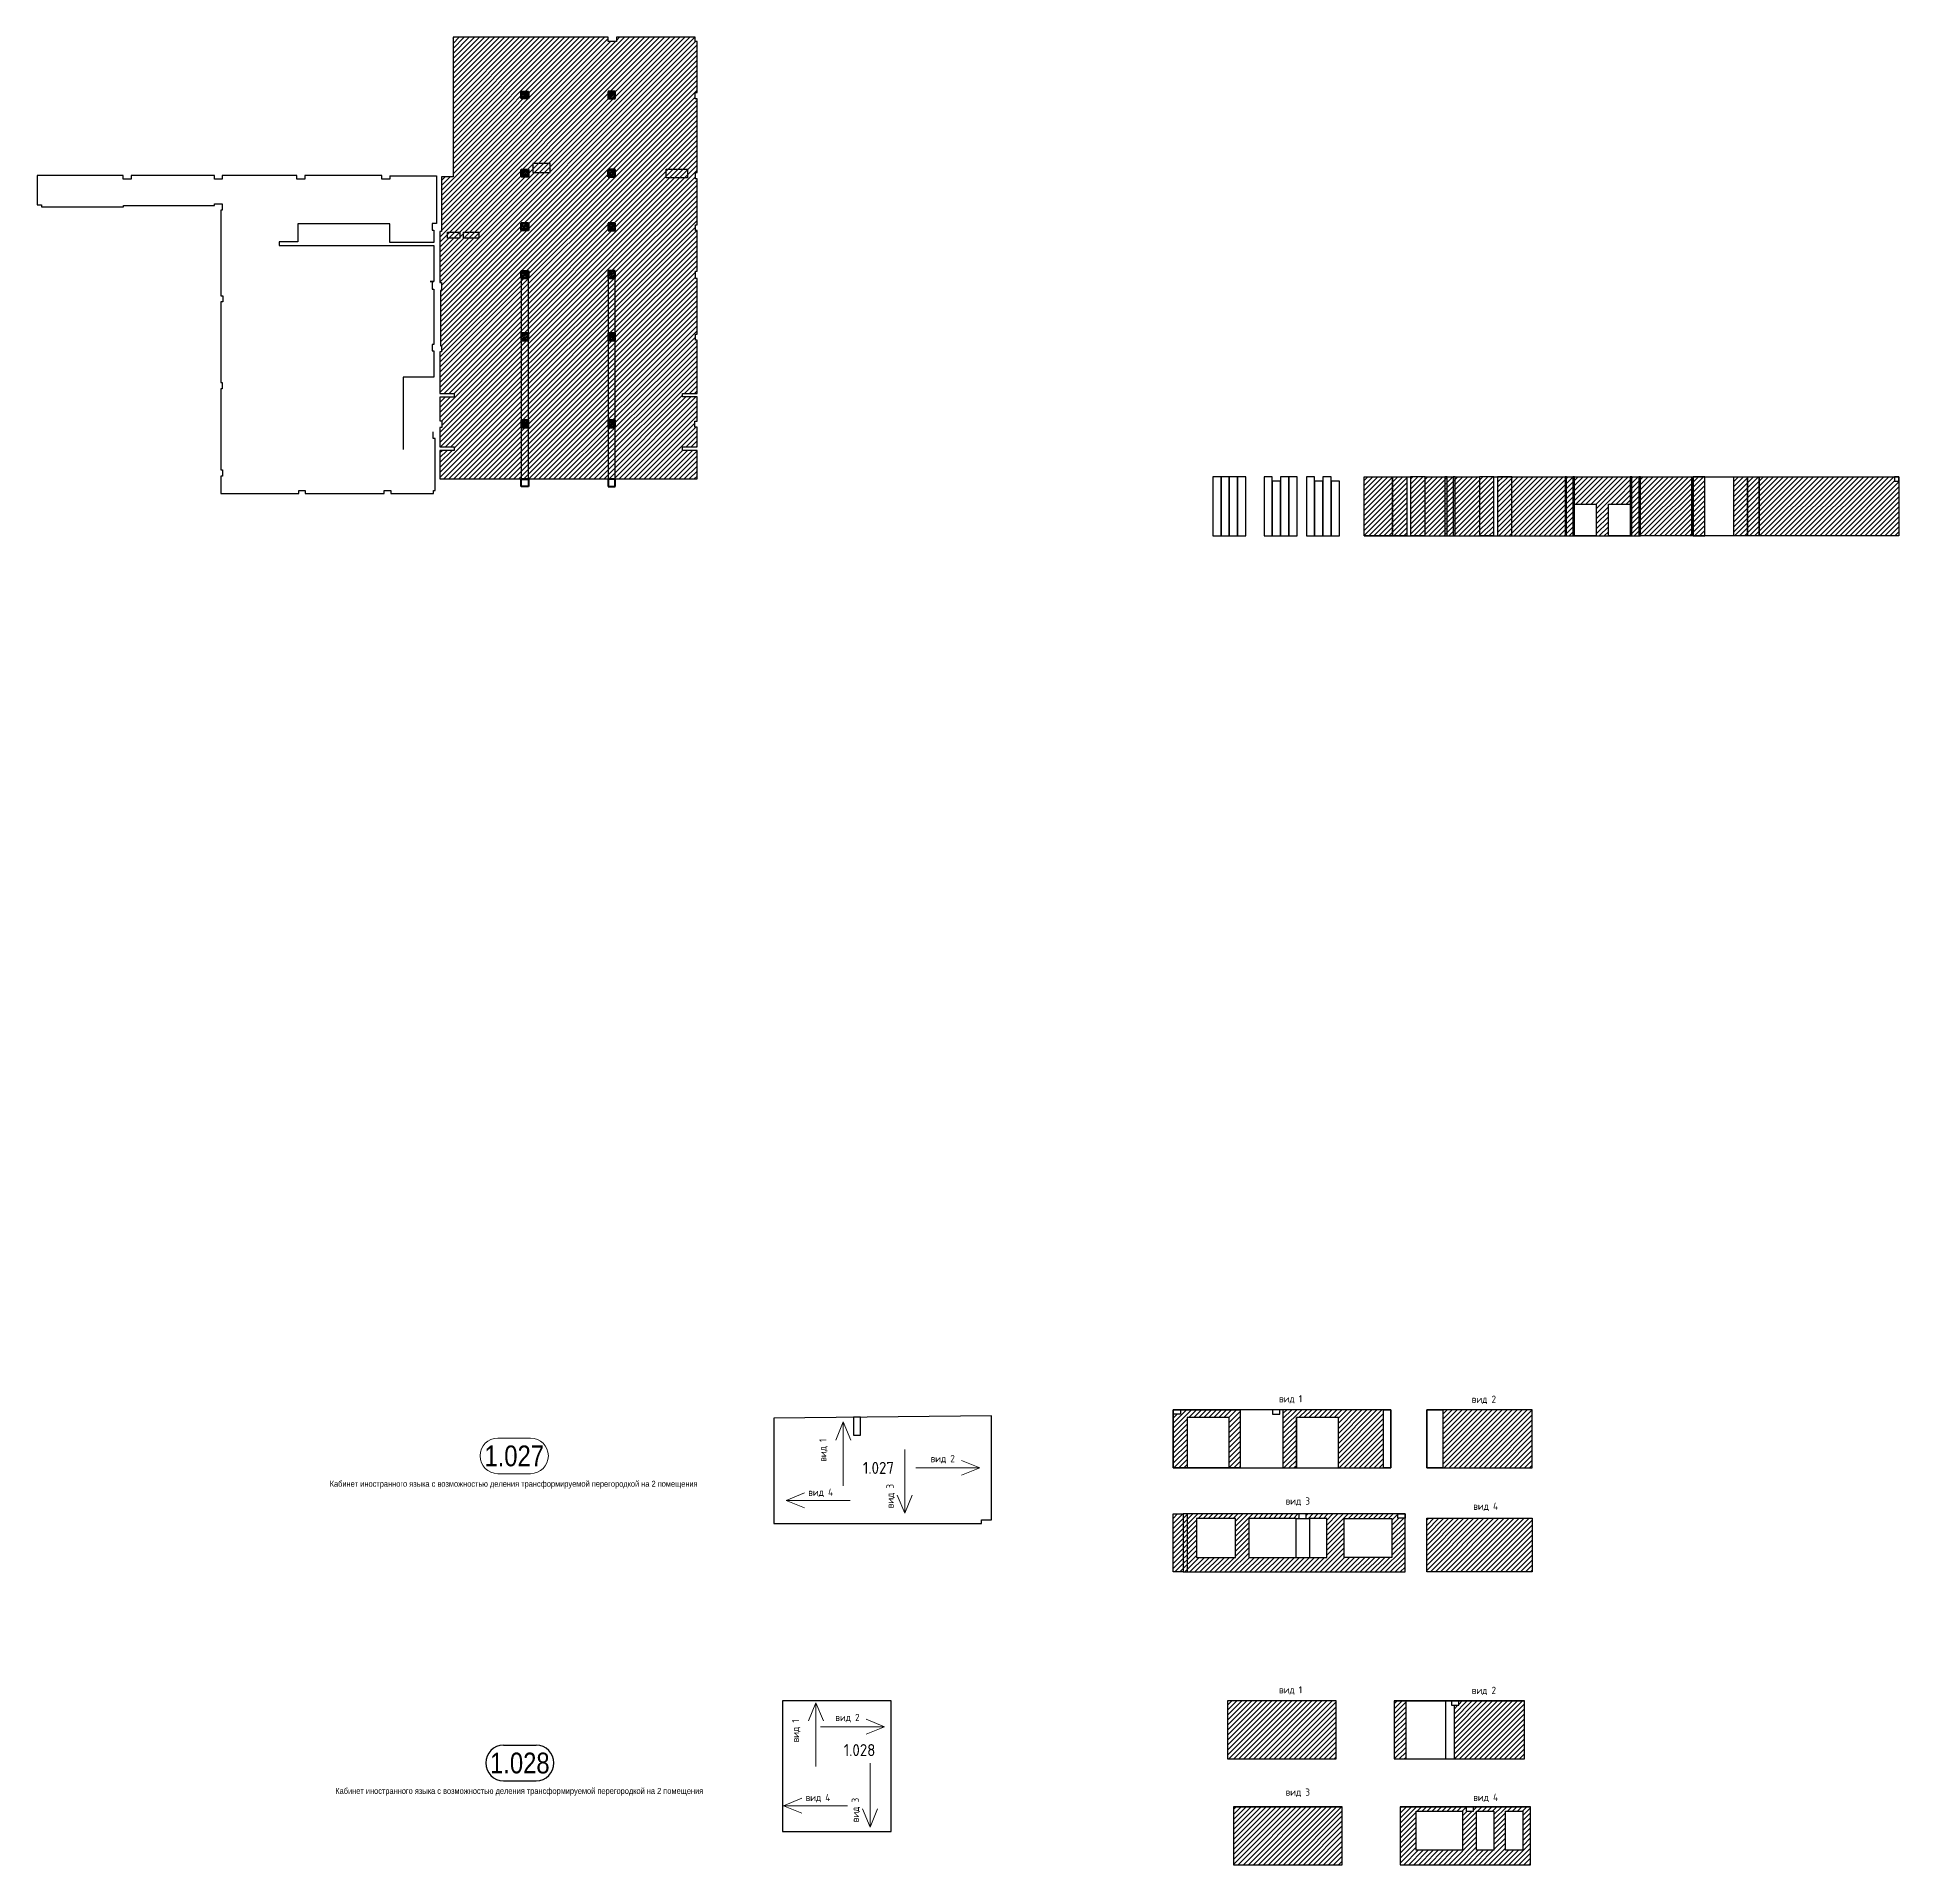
# Model space of a CAD drawing. Header units: millimetres. Extents: x -7155 to 483283, y -227682 to 148426.
# Drawn here: x 202313 to 330764, y -43645 to 82423 of the extents above; entities that cross this region are included whole.
import ezdxf
from ezdxf.enums import TextEntityAlignment as Align

# ---------------------------------------------------------------- set-up
doc = ezdxf.new("R2010")
doc.units = ezdxf.units.MM
doc.linetypes.add('HIDDEN2', pattern=[4.7625, 3.175, -1.5875])
doc.layers.get('Defpoints').update_dxf_attribs({"color": 140})
for name, color, linetype, lineweight in [('АР_Area', 5, 'Continuous', 5), ('АР_Колонны', 70, 'Continuous', 30), ('АР_Стены ЖБ', 7, 'Continuous', 30), ('АР_Штриховка', 8, 'Continuous', 0), ('Основные линии', 7, 'Continuous', 30), ('осново', 7, 'Continuous', 30), ('Размеры', 7, 'Continuous', 15), ('Штриховка', 7, 'Continuous', 30)]:
    doc.layers.add(name, color=color, linetype=linetype, lineweight=lineweight)
doc.layers.add('КР_Балки-0.5', color=60, linetype='Continuous', lineweight=50, plot=False)
doc.layers.add('ФВ-5', color=7, linetype='Continuous')
doc.styles.add('style1', font='ARIALN.TTF')
doc.styles.add('СПДС', font='isocpeur.ttf', dxfattribs={"width": 0.9})
pattern_1 = [(45, (202353.09, -17142.03), (-112.2532, 112.2532), []), (45, (202465.34, -17142.03), (-112.2532, 112.2532), [198.4375, -39.6875, 0, -39.6875])]
pattern_2 = [(45, (202353.09, -17862.03), (-112.2532, 112.2532), []), (45, (202465.34, -17862.03), (-112.2532, 112.2532), [198.4375, -39.6875, 0, -39.6875])]

# ---------------------------------------------------------------- blocks, each defined once
blk = doc.blocks.new('MOK-МаркаПом_овал_ареал')
for p, q in [((-2.75, 3), (2.75, 3)), ((-2.75, -3), (2.75, -3))]:
    blk.add_line(p, q)
for centre, radius, start, end in [((-2.75, 0), 3, 90, 270), ((-3.75, 0), 3.5, 0, 0.001), ((2.75, 0), 3, 270, 90)]:
    blk.add_arc(centre, radius, start, end)
at = {"color": 0, "style": 'style1'}
blk.add_attdef('АР-ПОМЕЩЕНИЕ:НОМЕР', text='', height=3.5, dxfattribs=at).set_placement((0, 0), align=Align.MIDDLE)

msp = doc.modelspace()

# ---------------------------------------------------------------- hatches: boundary and pattern name
at = {"layer": 'АР_Штриховка', "linetype": 'Continuous', "lineweight": 5, "true_color": 0x000000}
h = msp.add_hatch(dxfattribs=at)
h.set_pattern_fill('ANSI35', color=18, scale=25, style=0)
h.set_pattern_definition(pattern_2)
h.paths.add_polyline_path([(236203, 78688), (236203, 78188), (235703, 78188), (235703, 78688)], flags=0)
h = msp.add_hatch(dxfattribs=at)
h.set_pattern_fill('ANSI35', color=18, scale=25, style=0)
h.set_pattern_definition(pattern_2)
h.paths.add_polyline_path([(241703, 78188), (242203, 78188), (242203, 78688), (241703, 78688)], flags=0)
h = msp.add_hatch(dxfattribs=at)
h.set_pattern_fill('ANSI35', color=18, scale=25, style=0)
h.set_pattern_definition(pattern_2)
h.paths.add_polyline_path([(236203, 73288), (236203, 72788), (235703, 72788), (235703, 73288)], flags=0)
h = msp.add_hatch(dxfattribs=at)
h.set_pattern_fill('ANSI35', color=18, scale=25, style=0)
h.set_pattern_definition(pattern_2)
h.paths.add_polyline_path([(241703, 72788), (242203, 72788), (242203, 73288), (241703, 73288)], flags=0)
h = msp.add_hatch(dxfattribs=at)
h.set_pattern_fill('ANSI35', color=18, scale=25, style=0)
h.set_pattern_definition(pattern_2)
h.paths.add_polyline_path([(236203, 69588), (236203, 69088), (235703, 69088), (235703, 69588)], flags=0)
h = msp.add_hatch(dxfattribs=at)
h.set_pattern_fill('ANSI35', color=18, scale=25, style=0)
h.set_pattern_definition(pattern_2)
h.paths.add_polyline_path([(241703, 69088), (242203, 69088), (242203, 69588), (241703, 69588)], flags=0)
h = msp.add_hatch(dxfattribs=at)
h.set_pattern_fill('ANSI35', color=18, scale=25, style=0)
h.set_pattern_definition(pattern_1)
h.paths.add_polyline_path([(236203, 66308), (236203, 65808), (235703, 65808), (235703, 66308)], flags=0)
h = msp.add_hatch(dxfattribs=at)
h.set_pattern_fill('ANSI35', color=18, scale=25, style=0)
h.set_pattern_definition(pattern_1)
h.paths.add_polyline_path([(241703, 65808), (242203, 65808), (242203, 66308), (241703, 66308)], flags=0)
h = msp.add_hatch(dxfattribs=at)
h.set_pattern_fill('ANSI35', color=18, scale=25, style=0)
h.set_pattern_definition(pattern_1)
h.paths.add_polyline_path([(235703, 61508), (236203, 61508), (236203, 62008), (235703, 62008)], flags=0)
h = msp.add_hatch(dxfattribs=at)
h.set_pattern_fill('ANSI35', color=18, scale=25, style=0)
h.set_pattern_definition(pattern_1)
h.paths.add_polyline_path([(241703, 61508), (242203, 61508), (242203, 62008), (241703, 62008)], flags=0)
h = msp.add_hatch(dxfattribs=at)
h.set_pattern_fill('ANSI35', color=18, scale=25, style=0)
h.set_pattern_definition(pattern_1)
h.paths.add_polyline_path([(235703, 55508), (236203, 55508), (236203, 56008), (235703, 56008)], flags=0)
h = msp.add_hatch(dxfattribs=at)
h.set_pattern_fill('ANSI35', color=18, scale=25, style=0)
h.set_pattern_definition(pattern_1)
h.paths.add_polyline_path([(241703, 55508), (242203, 55508), (242203, 56008), (241703, 56008)], flags=0)
at = {"layer": 'ФВ-5'}
h = msp.add_hatch(dxfattribs=at)
h.set_pattern_fill('ANSI31', color=3, scale=77)
h.paths.add_polyline_path([(241703, 55508), (241703, 56008), (241703, 61535), (241703, 62008), (241703, 65808), (241703, 66308), (242203, 66308), (242203, 65808), (242203, 62008), (242203, 62008), (242203, 61508), (242203, 56008), (242203, 55508), (242203, 51958), (247843, 51958), (247843, 53908), (246843, 53908), (246843, 54158), (247843, 54158), (247843, 55528), (247693, 55528), (247693, 55948), (247843, 55948), (247843, 57608), (246843, 57608), (246843, 57858), (247843, 57858), (247843, 61518), (247733, 61518), (247733, 61948), (247843, 61948), (247843, 65788), (247733, 65788), (247733, 66288), (247843, 66288), (247843, 69088), (247733, 69088), (247733, 69488), (247843, 69488), (247843, 72648), (247733, 72648), (247733, 73098), (247843, 73098), (247843, 78168), (247713, 78168), (247713, 78608), (247843, 78608), (247843, 82128), (247723, 82128), (247723, 82418), (242283, 82418), (242283, 82138), (241713, 82138), (241713, 82423), (231003, 82423), (231003, 72793), (230203, 72793), (230203, 69033), (230103, 69033), (230103, 65503), (230213, 65503), (230213, 64963), (230133, 64963), (230133, 61143), (230213, 61143), (230213, 60723), (230103, 60723), (230103, 57858), (231088, 57858), (231088, 57598), (230103, 57598), (230103, 55968), (230233, 55968), (230233, 55508), (230103, 55508), (230103, 54168), (231093, 54168), (231093, 53918), (230103, 53918), (230103, 51958), (235703, 51958), (235703, 55508), (235703, 56008), (235703, 61535), (235703, 62008), (235703, 65808), (235703, 65808), (235703, 66308), (236203, 66308), (236203, 65808), (236203, 62008), (236203, 62008), (236203, 61508), (236203, 56008), (236203, 55508), (236203, 51958), (241703, 51958)])
h.paths.add_polyline_path([(236203, 55508), (235703, 55508), (235703, 51958), (236203, 51958)], flags=17)
h.paths.add_polyline_path([(236203, 61508), (235703, 61508), (235703, 56008), (236203, 56008)], flags=17)
h.paths.add_polyline_path([(236203, 65808), (235703, 65808), (235703, 62008), (236203, 62008)], flags=17)
h.paths.add_polyline_path([(242203, 65808), (241703, 65808), (241703, 62008), (242203, 62008)], flags=17)
h.paths.add_polyline_path([(242203, 61508), (241703, 61508), (241703, 56008), (242203, 56008)], flags=17)
h.paths.add_polyline_path([(242203, 55508), (241703, 55508), (241703, 51958), (242203, 51958)], flags=17)
h = msp.add_hatch(dxfattribs=at)
h.set_pattern_fill('ANSI31', color=3, scale=77)
h.paths.add_polyline_path([(295824, 52103), (293874, 52103), (293874, 48023), (295824, 48023)])
h.paths.add_polyline_path([(296824, 52103), (295824, 52103), (295824, 48023), (296824, 48023)])
h.paths.add_polyline_path([(298074, 52103), (297074, 52103), (297074, 48023), (298074, 48023)])
h.paths.add_polyline_path([(299444, 52103), (298074, 52103), (298074, 48023), (299444, 48023)])
h.paths.add_polyline_path([(299594, 52103), (299444, 52103), (299444, 48023), (299594, 48023)])
h.paths.add_polyline_path([(300014, 52103), (299594, 52103), (299594, 48023), (300014, 48023)])
h.paths.add_polyline_path([(300164, 52103), (300014, 52103), (300014, 48023), (300164, 48023)])
h.paths.add_polyline_path([(301824, 52103), (300164, 52103), (300164, 48023), (301824, 48023)])
h.paths.add_polyline_path([(302824, 52103), (301824, 52103), (301824, 48023), (302824, 48023)])
h.paths.add_polyline_path([(304074, 52103), (303074, 52103), (303074, 48023), (304074, 48023)])
h.paths.add_polyline_path([(307734, 52103), (304074, 52103), (304074, 48023), (307734, 48023)])
h.paths.add_polyline_path([(307844, 52103), (307734, 52103), (307734, 48023), (307844, 48023)])
h.paths.add_polyline_path([(308274, 52103), (307844, 52103), (307844, 48023), (308274, 48023)])
h.paths.add_polyline_path([(308384, 52103), (308274, 52103), (308274, 48023), (308384, 48023), (308384, 50223)])
h.paths.add_polyline_path([(312224, 52103), (308384, 52103), (308384, 50223), (309884, 50223), (309884, 48023), (310724, 48023), (310724, 50223), (312224, 50223)])
h.paths.add_polyline_path([(312334, 52103), (312224, 52103), (312224, 48023), (312334, 48023)])
h.paths.add_polyline_path([(312834, 52103), (312334, 52103), (312334, 48023), (312834, 48023)])
h.paths.add_polyline_path([(312944, 52103), (312834, 52103), (312834, 48023), (312944, 48023)])
h.paths.add_polyline_path([(316474, 52103), (312944, 52103), (312944, 48023), (316474, 48023)])
h.paths.add_polyline_path([(317374, 52103), (316574, 52103), (316574, 48023), (317374, 48023)])
h.paths.add_polyline_path([(316574, 52103), (316474, 52103), (316474, 48023), (316574, 48023)])
h.paths.add_polyline_path([(320334, 52103), (319374, 52103), (319374, 48023), (320334, 48023)])
h.paths.add_polyline_path([(321134, 52103), (320334, 52103), (320334, 48023), (321134, 48023)])
h.paths.add_polyline_path([(330764, 51803), (330479, 51803), (330479, 52103), (321134, 52103), (321134, 48023), (330764, 48023)])
h = msp.add_hatch(dxfattribs=at)
h.set_pattern_fill('ANSI31', color=3, scale=77)
h.paths.add_polyline_path([(305466, -12260), (299296, -12260), (299296, -16260), (305466, -16260)])
h.paths.add_polyline_path([(305476, -19742), (298196, -19742), (298196, -23442), (305476, -23442)])
h.paths.add_polyline_path([(296695, -19742), (296195, -19742), (296195, -19442), (289876, -19442), (289876, -19752), (290102, -19752), (291302, -19752), (291302, -22442), (290102, -22442), (289182, -22442), (285915, -22442), (285915, -19752), (289182, -19752), (289376, -19752), (289376, -19442), (281695, -19442), (281695, -23442), (296695, -23442)])
h.paths.add_polyline_path([(295795, -22442), (292495, -22442), (292495, -19752), (295795, -19752)], flags=16)
h.paths.add_polyline_path([(284995, -22442), (282295, -22442), (282295, -19752), (284995, -19752)], flags=16)
h.paths.add_polyline_path([(281695, -19442), (281395, -19442), (281395, -23442), (281695, -23442)])
h.paths.add_polyline_path([(281395, -19442), (280695, -19442), (280695, -23442), (281395, -23442)])
h.paths.add_polyline_path([(281655, -12800), (284555, -12800), (284555, -16260), (285315, -16260), (285315, -12260), (281195, -12260), (281195, -12560), (280695, -12560), (280695, -16260), (281655, -16260)])
h.paths.add_polyline_path([(289195, -12800), (292095, -12800), (292095, -16260), (295198, -16260), (295198, -12260), (288295, -12260), (288295, -16260), (289195, -16260)])
h = msp.add_hatch(dxfattribs=at)
h.set_pattern_fill('ANSI31', color=3, scale=77)
h.set_pattern_definition([(45, (0, 8604.98), (-172.86993, 172.86993), [])])
h.paths.add_polyline_path([(291945, -32341), (284445, -32341), (284445, -36341), (291945, -36341)])
h.paths.add_polyline_path([(296745, -32341), (295945, -32341), (295945, -36341), (296745, -36341)])
h.paths.add_polyline_path([(304945, -32341), (300405, -32341), (300405, -32641), (300085, -32641), (300085, -36341), (304945, -36341)])
h.paths.add_polyline_path([(292363, -39645), (284863, -39645), (284863, -43645), (292363, -43645)])
h.paths.add_polyline_path([(305363, -39645), (301415, -39645), (301415, -39945), (300915, -39945), (300915, -39645), (296363, -39645), (296363, -43645), (305363, -43645)])
h.paths.add_polyline_path([(297463, -39945), (300663, -39945), (300663, -42645), (297463, -42645)], flags=16)
h.paths.add_polyline_path([(301633, -39945), (302833, -39945), (302833, -42645), (301633, -42645)], flags=16)
h.paths.add_polyline_path([(303633, -39945), (304833, -39945), (304833, -42645), (303633, -42645)], flags=16)

# ---------------------------------------------------------------- linework, layer by layer
at = {"layer": 'АР_Колонны', "color": 18, "linetype": 'HIDDEN2', "lineweight": 25, "true_color": 0x000000}
for p, q in [((235703, 78688), (236203, 78688)), ((235703, 78188), (235703, 78688)), ((236203, 78688), (236203, 78188)), ((241703, 78688), (242203, 78688)), ((241703, 78188), (241703, 78688)), ((242203, 78688), (242203, 78188)), ((236203, 78188), (235703, 78188)), ((242203, 78188), (241703, 78188)), ((235703, 73288), (236203, 73288)), ((235703, 72788), (235703, 73288)), ((236203, 73288), (236203, 72788)), ((241703, 73288), (242203, 73288)), ((241703, 73288), (241703, 72788)), ((242203, 73288), (242203, 72788)), ((236203, 72788), (235703, 72788)), ((242203, 72788), (241703, 72788)), ((235703, 69088), (235703, 69588)), ((236203, 69588), (235703, 69588)), ((236203, 69588), (236203, 69088)), ((241703, 69088), (241703, 69588)), ((242203, 69588), (241703, 69588)), ((242203, 69588), (242203, 69088)), ((236203, 69088), (235703, 69088)), ((242203, 69088), (241703, 69088)), ((235703, 66308), (236203, 66308)), ((235703, 65808), (235703, 66308)), ((236203, 65808), (235703, 65808)), ((236203, 66308), (236203, 65808)), ((241703, 66308), (242203, 66308)), ((241703, 65808), (241703, 66308)), ((242203, 65808), (241703, 65808)), ((242203, 66308), (242203, 65808)), ((235703, 62008), (236203, 62008)), ((235703, 61508), (235703, 62008)), ((236203, 62008), (236203, 61508)), ((241703, 62008), (242203, 62008)), ((241703, 61508), (241703, 62008)), ((242203, 62008), (242203, 61508)), ((236203, 61508), (235703, 61508)), ((242203, 61508), (241703, 61508)), ((235703, 56008), (236203, 56008)), ((235703, 55508), (235703, 56008)), ((236203, 55508), (235703, 55508)), ((236203, 56008), (236203, 55508)), ((241703, 56008), (242203, 56008)), ((241703, 55508), (241703, 56008)), ((242203, 55508), (241703, 55508)), ((242203, 56008), (242203, 55508)), ((235703, 51933), (236203, 51933)), ((235703, 51433), (235703, 51933)), ((236203, 51433), (235703, 51433)), ((236203, 51933), (236203, 51433)), ((241703, 51933), (242203, 51933)), ((241703, 51433), (241703, 51933)), ((242203, 51433), (241703, 51433)), ((242203, 51933), (242203, 51433))]:
    msp.add_line(p, q, dxfattribs=at)
at = {"layer": 'АР_Колонны', "color": 18, "linetype": 'Continuous', "lineweight": 30, "true_color": 0x000000}
for p, q in [((235703, 78688), (235703, 78188)), ((236203, 78688), (235703, 78688)), ((236203, 78188), (236203, 78688)), ((242203, 78688), (241703, 78688)), ((241703, 78688), (241703, 78188)), ((242203, 78188), (242203, 78688)), ((235703, 78188), (236203, 78188)), ((241703, 78188), (242203, 78188)), ((235703, 73288), (235703, 72788)), ((236203, 73288), (235703, 73288)), ((236203, 72788), (236203, 73288)), ((242203, 73288), (241703, 73288)), ((241703, 72788), (241703, 73288)), ((242203, 72788), (242203, 73288)), ((235703, 72788), (236203, 72788)), ((241703, 72788), (242203, 72788)), ((235703, 69588), (235703, 69088)), ((235703, 69588), (236203, 69588)), ((236203, 69088), (236203, 69588)), ((241703, 69588), (241703, 69088)), ((241703, 69588), (242203, 69588)), ((242203, 69088), (242203, 69588)), ((235703, 69088), (236203, 69088)), ((241703, 69088), (242203, 69088)), ((235703, 66308), (235703, 65808)), ((236203, 66308), (235703, 66308)), ((235703, 65808), (236203, 65808)), ((236203, 65808), (236203, 66308)), ((242203, 66308), (241703, 66308)), ((241703, 66308), (241703, 65808)), ((241703, 65808), (242203, 65808)), ((242203, 65808), (242203, 66308)), ((236203, 62008), (235703, 62008)), ((235703, 62008), (235703, 61508)), ((236203, 61508), (236203, 62008)), ((242203, 62008), (241703, 62008)), ((241703, 62008), (241703, 61508)), ((242203, 61508), (242203, 62008)), ((235703, 61508), (236203, 61508)), ((241703, 61508), (242203, 61508)), ((236203, 56008), (235703, 56008)), ((235703, 56008), (235703, 55508)), ((235703, 55508), (236203, 55508)), ((236203, 55508), (236203, 56008)), ((242203, 56008), (241703, 56008)), ((241703, 56008), (241703, 55508)), ((241703, 55508), (242203, 55508)), ((242203, 55508), (242203, 56008)), ((235703, 51933), (235703, 51433)), ((236203, 51933), (235703, 51933)), ((235703, 51433), (236203, 51433)), ((236203, 51433), (236203, 51933)), ((242203, 51933), (241703, 51933)), ((241703, 51933), (241703, 51433)), ((241703, 51433), (242203, 51433)), ((242203, 51433), (242203, 51933))]:
    msp.add_line(p, q, dxfattribs=at)
at = {"layer": 'АР_Стены ЖБ', "color": 18, "linetype": 'Continuous', "lineweight": 40, "true_color": 0x000000}
for p, q in [((235703, 78188), (235703, 78688)), ((235703, 78688), (236203, 78688)), ((236203, 78688), (236203, 78188)), ((242203, 78688), (241703, 78688)), ((241703, 78688), (241703, 78188)), ((242203, 78188), (242203, 78688)), ((236203, 78188), (235703, 78188)), ((241703, 78188), (242203, 78188)), ((235703, 72788), (235703, 73288)), ((235703, 73288), (236203, 73288)), ((236203, 73288), (236203, 72788)), ((242203, 73288), (241703, 73288)), ((241703, 72788), (241703, 73288)), ((242203, 72788), (242203, 73288)), ((236203, 72788), (235703, 72788)), ((241703, 72788), (242203, 72788)), ((235703, 69088), (235703, 69588)), ((236203, 69588), (235703, 69588)), ((236203, 69588), (236203, 69088)), ((241703, 69588), (241703, 69088)), ((242203, 69588), (241703, 69588)), ((242203, 69088), (242203, 69588)), ((236203, 69088), (235703, 69088)), ((241703, 69088), (242203, 69088)), ((235703, 65808), (235703, 66308)), ((235703, 66308), (236203, 66308)), ((236203, 65808), (235703, 65808)), ((236203, 66308), (236203, 65808)), ((242203, 66308), (241703, 66308)), ((241703, 66308), (241703, 65808)), ((241703, 65808), (242203, 65808)), ((242203, 65808), (242203, 66308)), ((236203, 62008), (235703, 62008)), ((235703, 62008), (235703, 61508)), ((236203, 61508), (236203, 62008)), ((242203, 62008), (241703, 62008)), ((241703, 62008), (241703, 61508)), ((242203, 61508), (242203, 62008)), ((235703, 61508), (236203, 61508)), ((241703, 61508), (242203, 61508)), ((236203, 56008), (235703, 56008)), ((235703, 56008), (235703, 55508)), ((235703, 55508), (236203, 55508)), ((236203, 55508), (236203, 56008)), ((242203, 56008), (241703, 56008)), ((241703, 56008), (241703, 55508)), ((241703, 55508), (242203, 55508)), ((242203, 55508), (242203, 56008)), ((235703, 51433), (235703, 51933)), ((235703, 51933), (236203, 51933)), ((236203, 51433), (235703, 51433)), ((236203, 51933), (236203, 51433)), ((242203, 51933), (241703, 51933)), ((241703, 51933), (241703, 51433)), ((241703, 51433), (242203, 51433)), ((242203, 51433), (242203, 51933))]:
    msp.add_line(p, q, dxfattribs=at)
at = {"layer": 'КР_Балки-0.5', "color": 18, "ltscale": 200, "true_color": 0x000000}
for p, q in [((235703, 65808), (236203, 65808)), ((235703, 65808), (236203, 65808)), ((241703, 65808), (242203, 65808)), ((241703, 65808), (242203, 65808)), ((236203, 51933), (235703, 51933)), ((236203, 51933), (235703, 51933)), ((242203, 51933), (241703, 51933)), ((242203, 51933), (241703, 51933))]:
    msp.add_line(p, q, dxfattribs=at)
at = {"layer": 'осново'}
for p, q in [((293874, 52103), (295824, 52103)), ((298074, 52103), (299444, 52103)), ((300164, 52103), (301824, 52103)), ((304074, 52103), (307734, 52103)), ((308384, 52103), (312224, 52103)), ((293874, 48023), (295824, 48023)), ((298074, 48023), (299444, 48023)), ((300164, 48023), (301824, 48023)), ((304074, 48023), (307734, 48023)), ((308384, 48023), (312224, 48023)), ((316474, 48023), (312944, 48023)), ((316574, 48023), (316474, 48023)), ((320334, 48023), (316574, 48023)), ((321134, 48023), (320334, 48023)), ((330764, 48023), (321134, 48023)), ((295945, -32341), (304945, -32341)), ((284445, -36341), (291945, -36341)), ((295945, -36341), (304945, -36341)), ((284863, -39645), (292363, -39645)), ((296363, -39645), (305363, -39645)), ((284863, -43645), (292363, -43645)), ((296363, -43645), (305363, -43645))]:
    msp.add_line(p, q, dxfattribs=at)
at = {"layer": 'осново', "color": 1}
for p, q in [((295824, 52103), (296824, 52103)), ((298074, 52103), (297074, 52103)), ((299444, 52103), (299594, 52103)), ((300164, 52103), (300014, 52103)), ((302824, 52103), (301824, 52103)), ((303074, 52103), (304074, 52103)), ((307734, 52103), (307844, 52103)), ((308274, 52103), (308384, 52103)), ((312224, 52103), (312334, 52103)), ((312834, 52103), (312944, 52103)), ((295824, 48023), (296824, 48023)), ((298074, 48023), (297074, 48023)), ((299444, 48023), (299594, 48023)), ((300164, 48023), (300014, 48023)), ((302824, 48023), (301824, 48023)), ((303074, 48023), (304074, 48023)), ((307734, 48023), (307844, 48023)), ((308274, 48023), (308384, 48023)), ((312224, 48023), (312334, 48023)), ((312834, 48023), (312944, 48023))]:
    msp.add_line(p, q, dxfattribs=at)
at = {"layer": 'осново', "color": 3}
for p, q in [((296824, 52103), (297074, 52103)), ((299594, 52103), (300014, 52103)), ((302824, 52103), (303074, 52103)), ((307844, 52103), (308274, 52103)), ((312334, 52103), (312834, 52103)), ((296824, 48023), (297074, 48023)), ((299594, 48023), (300014, 48023)), ((302824, 48023), (303074, 48023)), ((307844, 48023), (308274, 48023)), ((312334, 48023), (312834, 48023))]:
    msp.add_line(p, q, dxfattribs=at)
at = {"layer": 'осново'}
for points in [[(247843, 51958), (247843, 53908), (246843, 53908), (246843, 54158), (247843, 54158), (247843, 55528), (247693, 55528), (247693, 55948), (247843, 55948), (247843, 57608), (246843, 57608), (246843, 57858), (247843, 57858), (247843, 61518), (247733, 61518), (247733, 61948), (247843, 61948), (247843, 65788), (247733, 65788), (247733, 66288), (247843, 66288), (247843, 69088), (247733, 69088), (247733, 69488), (247843, 69488), (247843, 72648), (247733, 72648), (247733, 73098), (247843, 73098), (247843, 78168), (247713, 78168), (247713, 78608), (247843, 78608), (247843, 82128), (247723, 82128), (247723, 82418), (242283, 82418), (242283, 82138), (241713, 82138), (241713, 82423), (231003, 82423), (231003, 72793), (230203, 72793), (230203, 69033), (230103, 69033), (230103, 65503), (230213, 65503), (230213, 64963), (230133, 64963), (230133, 61143), (230213, 61143), (230213, 60723), (230103, 60723), (230103, 57858), (231088, 57858), (231088, 57598), (230103, 57598), (230103, 55968), (230233, 55968), (230233, 55508), (230103, 55508), (230103, 54168), (231093, 54168), (231093, 53918), (230103, 53918), (230103, 51958)], [(226093, 72885), (220783, 72885), (220783, 72635), (220233, 72635), (220233, 72885), (215073, 72885), (215073, 72635), (214543, 72635), (214543, 72885), (208783, 72885), (208783, 72635), (208253, 72635), (208253, 72885), (202313, 72885), (202313, 70855), (202613, 70855), (202613, 70725), (208273, 70725), (208273, 70825), (208783, 70825), (214543, 70825), (214543, 70925), (215073, 70925), (215073, 70485), (214993, 70485), (214993, 64595), (215123, 64595), (215123, 64165), (214983, 64165), (214983, 58595)], [(229863, 72865), (229863, 69565), (229553, 69565), (229553, 69115), (229683, 69115), (229683, 68275), (226643, 68275), (226643, 69545), (226193, 69545), (220293, 69545), (220293, 68300), (219013, 68300), (219013, 68050), (229683, 68050), (229683, 65580), (229433, 65580), (229683, 65580), (229553, 65580), (229553, 65050), (229683, 65050), (229683, 61230), (229553, 61230), (229553, 60800), (229683, 60800), (229683, 58980)], [(226643, 72865), (226643, 72635), (226093, 72635), (226093, 72885)], [(226643, 72865), (229863, 72865)], [(214983, 58595), (215083, 58595)], [(215083, 58165), (214983, 58165), (214983, 52575), (215093, 52575), (215093, 52145), (214983, 52145), (214983, 50945), (220353, 50945), (220353, 51145), (220803, 51145), (220803, 50945), (226263, 50945), (226263, 51145), (226713, 51145), (226713, 50945), (229663, 50945), (229663, 51145), (229773, 51145), (229773, 54745), (229643, 54745), (229643, 55195)], [(215083, 58595), (215083, 58165)], [(229683, 58980), (227563, 58980), (227563, 53980)], [(230103, 51958), (247843, 51958)], [(268167, -19845), (268167, -12675), (253137, -12835)], [(253137, -12835), (253137, -20115)], [(289195, -12260), (280695, -12260), (280695, -16260), (289195, -16260), (289195, -12800)], [(298196, -16260), (305466, -16260)], [(253137, -20115), (267467, -20115)], [(267467, -20115), (267467, -19845), (268167, -19845), (268167, -19675)], [(300085, -32641), (300085, -36341)]]:
    msp.add_lwpolyline(points, dxfattribs=at)
for points in [[(236512, 73083), (237705, 73083), (237705, 73722), (236512, 73722)], [(247178, 72714), (245706, 72714), (245706, 73311), (247178, 73311)], [(230619, 68970), (231466, 68970), (231466, 68566), (230619, 68566)], [(231735, 68970), (232775, 68970), (232775, 68566), (231735, 68566)], [(235703, 62008), (236203, 62008), (236203, 65808), (235703, 65808)], [(241703, 62008), (242203, 62008), (242203, 65808), (241703, 65808)], [(235703, 56008), (236203, 56008), (236203, 61535), (235703, 61535)], [(241703, 56008), (242203, 56008), (242203, 61535), (241703, 61535)], [(235703, 51933), (236203, 51933), (236203, 55508), (235703, 55508)], [(241703, 51933), (242203, 51933), (242203, 55508), (241703, 55508)], [(283431, 48023), (284001, 48023), (284001, 52103), (283431, 52103)], [(284001, 48023), (284571, 48023), (284571, 52103), (284001, 52103)], [(284571, 48023), (285141, 48023), (285141, 52103), (284571, 52103)], [(285141, 48023), (285711, 48023), (285711, 52103), (285141, 52103)], [(286968, 48023), (287538, 48023), (287538, 52103), (286968, 52103)], [(287538, 48023), (288108, 48023), (288108, 51803), (287538, 51803)], [(288108, 48023), (288678, 48023), (288678, 52103), (288108, 52103)], [(288678, 48023), (289248, 48023), (289248, 52103), (288678, 52103)], [(289886, 48023), (290456, 48023), (290456, 52103), (289886, 52103)], [(290456, 48023), (291026, 48023), (291026, 51803), (290456, 51803)], [(291026, 48023), (291596, 48023), (291596, 52103), (291026, 52103)], [(291596, 48023), (292166, 48023), (292166, 51803), (291596, 51803)], [(295824, 48023), (293874, 48023), (293874, 52103), (295824, 52103)], [(296824, 48023), (295824, 48023), (295824, 52103), (296824, 52103)], [(298074, 52103), (297074, 52103), (297074, 48023), (298074, 48023)], [(299594, 52103), (299444, 52103), (299444, 48023), (299594, 48023)], [(300164, 52103), (300014, 52103), (300014, 48023), (300164, 48023)], [(302824, 52103), (301824, 52103), (301824, 48023), (302824, 48023)], [(304074, 52103), (303074, 52103), (303074, 48023), (304074, 48023)], [(307844, 52103), (307734, 52103), (307734, 48023), (307844, 48023)], [(308384, 52103), (308274, 52103), (308274, 48023), (308384, 48023)], [(312334, 52103), (312224, 52103), (312224, 48023), (312334, 48023)], [(312944, 52103), (312834, 52103), (312834, 48023), (312944, 48023)], [(312944, 52103), (316474, 52103), (316474, 48023), (312944, 48023)], [(316474, 52103), (316574, 52103), (316574, 48023), (316474, 48023)], [(316574, 52103), (320334, 52103), (320334, 48023), (316574, 48023)], [(316574, 48023), (317374, 48023), (317374, 52103), (316574, 52103)], [(320334, 48023), (319374, 48023), (319374, 52103), (320334, 52103)], [(320334, 52103), (321134, 52103), (321134, 48023), (320334, 48023)], [(321134, 52103), (330764, 52103), (330764, 48023), (321134, 48023)], [(330764, 52103), (330479, 52103), (330479, 51803), (330764, 51803)], [(309884, 48023), (308384, 48023), (308384, 50223), (309884, 50223)], [(312224, 48023), (310724, 48023), (310724, 50223), (312224, 50223)], [(258638, -14011), (259121, -14011), (259121, -12776), (258638, -12776)], [(280695, -16260), (295725, -16260), (295725, -12260), (280695, -12260)], [(285315, -16260), (280695, -16260), (280695, -12260), (285315, -12260)], [(280695, -12260), (281195, -12260), (281195, -12560), (280695, -12560)], [(280695, -16260), (288295, -16260), (288295, -12260), (280695, -12260)], [(281655, -16260), (284555, -16260), (284555, -12800), (281655, -12800)], [(287557, -12569), (288057, -12569), (288057, -12260), (287557, -12260)], [(289195, -16260), (292095, -16260), (292095, -12800), (289195, -12800)], [(295725, -16260), (295198, -16260), (295198, -12260), (295725, -12260)], [(298196, -16260), (305466, -16260), (305466, -12260), (298196, -12260)], [(298196, -12260), (299296, -12260), (299296, -16260), (298196, -16260)], [(281395, -23442), (280695, -23442), (280695, -19442), (281395, -19442)], [(281395, -23442), (296695, -23442), (296695, -19442), (281395, -19442)], [(281395, -23442), (281695, -23442), (281695, -19442), (281395, -19442)], [(282295, -22442), (284995, -22442), (284995, -19752), (282295, -19752)], [(285915, -22442), (289182, -22442), (289182, -19752), (285915, -19752)], [(289376, -19752), (289876, -19752), (289876, -19443), (289376, -19443)], [(290102, -22442), (291302, -22442), (291302, -19752), (290102, -19752)], [(295795, -22442), (292495, -22442), (292495, -19752), (295795, -19752)], [(296195, -19442), (296695, -19442), (296695, -19742), (296195, -19742)], [(305476, -23442), (298196, -23442), (298196, -19742), (305476, -19742)], [(253743, -41341), (261243, -41341), (261243, -32341), (253743, -32341)], [(284445, -36341), (291945, -36341), (291945, -32341), (284445, -32341)], [(295945, -36341), (304945, -36341), (304945, -32341), (295945, -32341)], [(296745, -36341), (299505, -36341), (299505, -32341), (296745, -32341)], [(299905, -32641), (300405, -32641), (300405, -32341), (299905, -32341)], [(284863, -43645), (292363, -43645), (292363, -39645), (284863, -39645)], [(296363, -43645), (305363, -43645), (305363, -39645), (296363, -39645)], [(300915, -39945), (301415, -39945), (301415, -39645), (300915, -39645)], [(300663, -42645), (297463, -42645), (297463, -39945), (300663, -39945)], [(302833, -42645), (301633, -42645), (301633, -39945), (302833, -39945)], [(304833, -42645), (303633, -42645), (303633, -39945), (304833, -39945)]]:
    msp.add_lwpolyline(points, close=True, dxfattribs=at)
at = {"layer": 'Размеры'}
for points in [[(257932, -13099), (257419, -14358)], [(257932, -17509), (257932, -13099)], [(257932, -13099), (258446, -14358)], [(262175, -14990), (262175, -19400)], [(262939, -16264), (267349, -16264)], [(267349, -16264), (266090, -15750)], [(267349, -16264), (266090, -16777)], [(253998, -18511), (255256, -17998)], [(258408, -18511), (253998, -18511)], [(253998, -18511), (255256, -19025)], [(262175, -19400), (261662, -18141)], [(262175, -19400), (262689, -18141)], [(256050, -32464), (255537, -33723)], [(256050, -36874), (256050, -32464)], [(256050, -32464), (256564, -33723)], [(256368, -34121), (260778, -34121)], [(260778, -34121), (259519, -33608)], [(260778, -34121), (259519, -34635)], [(259777, -36646), (259777, -41056)], [(253810, -39569), (255069, -39055)], [(258220, -39569), (253810, -39569)], [(253810, -39569), (255069, -40082)], [(259777, -41056), (259264, -39797)], [(259777, -41056), (260291, -39797)]]:
    msp.add_lwpolyline(points, dxfattribs=at)
at = {"layer": 'Штриховка'}
for points in [[(289182, -19752), (290102, -19752)], [(289182, -22442), (290102, -22442)]]:
    msp.add_lwpolyline(points, dxfattribs=at)

# ---------------------------------------------------------------- block references
at = {"layer": 'АР_Area', "color": 18, "linetype": 'Continuous', "lineweight": 5, "true_color": 0x000000}
ref = msp.add_blockref('MOK-МаркаПом_овал_ареал', (235226, -15439), dxfattribs=dict(at, xscale=409.5396169049353, yscale=409.5396169049353, zscale=409.5396169049353))
ref.add_attrib('АР-ПОМЕЩЕНИЕ:НОМЕР', '1.027', dxfattribs={"layer": '0', "color": 0, "height": 1433.4, "style": 'style1'}).set_placement((235226, -15439), align=Align.MIDDLE)
ref.add_attrib('АР-ПОМЕЩЕНИЕ:НАИМЕНОВАНИЕ', 'Кабинет иностранного языка с возможностью деления трансформируемой перегородкой на 2 помещения', dxfattribs={"layer": 'Defpoints', "color": 2, "height": 409.54, "style": 'style1'}).set_placement((235187, -17410), align=Align.MIDDLE)
at = {"layer": 'осново', "color": 18, "linetype": 'Continuous', "lineweight": 5, "true_color": 0x000000}
ref = msp.add_blockref('MOK-МаркаПом_овал_ареал', (235613, -36625), dxfattribs=dict(at, xscale=409.5396169049353, yscale=409.5396169049353, zscale=409.5396169049353))
ref.add_attrib('АР-ПОМЕЩЕНИЕ:НОМЕР', '1.028', dxfattribs={"layer": '0', "color": 0, "height": 1433.4, "style": 'style1'}).set_placement((235613, -36625), align=Align.MIDDLE)
ref.add_attrib('АР-ПОМЕЩЕНИЕ:НАИМЕНОВАНИЕ', 'Кабинет иностранного языка с возможностью деления трансформируемой перегородкой на 2 помещения', dxfattribs={"layer": 'Defpoints', "color": 2, "height": 409.54, "style": 'style1'}).set_placement((235574, -38597), align=Align.MIDDLE)

# ---------------------------------------------------------------- texts
at = {"layer": 'Основные линии', "char_height": 500, "attachment_point": 1, "style": 'СПДС'}
for s, width, insert in [('вид 1', 3371.81, (288004, -11246)), ('вид 2', 3371.81, (301303, -11284)), ('вид 2', 3371.81, (263956, -15378)), ('вид 4', 2769.04, (255519, -17700)), ('вид 3', 3371.81, (288453, -18303)), ('вид 4', 2769.04, (301404, -18662)), ('вид 2', 3371.81, (257385, -33236)), ('вид 4', 2769.04, (255331, -38757))]:
    msp.add_mtext_dynamic_manual_height_columns(s, width=width, gutter_width=1678, heights=[0], dxfattribs=dict(at, insert=insert))
at = {"layer": 'Основные линии', "char_height": 500, "attachment_point": 1, "rotation": 90, "style": 'СПДС'}
for s, insert in [('вид 1', (256268, -15841)), ('вид 3', (260909, -19053)), ('вид 1', (254386, -35206)), ('вид 3', (258511, -40709))]:
    msp.add_mtext_dynamic_manual_height_columns(s, width=3371.81, gutter_width=1678, heights=[0], dxfattribs=dict(at, insert=insert))
at = {"layer": 'осново', "char_height": 500, "attachment_point": 1, "style": 'СПДС'}
for s, width, insert in [('вид 1', 3371.81, (288004, -31327)), ('вид 2', 3371.81, (301303, -31365)), ('вид 3', 3371.81, (288453, -38385)), ('вид 4', 2769.04, (301404, -38743))]:
    msp.add_mtext_dynamic_manual_height_columns(s, width=width, gutter_width=1678, heights=[0], dxfattribs=dict(at, insert=insert))
at = {"layer": 'Штриховка', "char_height": 828.9, "attachment_point": 1, "style": 'СПДС'}
for s, insert in [('1.027', (259292, -15853)), ('1.028', (257968, -35321))]:
    msp.add_mtext_dynamic_manual_height_columns(s, width=3063.82, gutter_width=4144, heights=[0], dxfattribs=dict(at, insert=insert))

doc.saveas('drawing.dxf')
